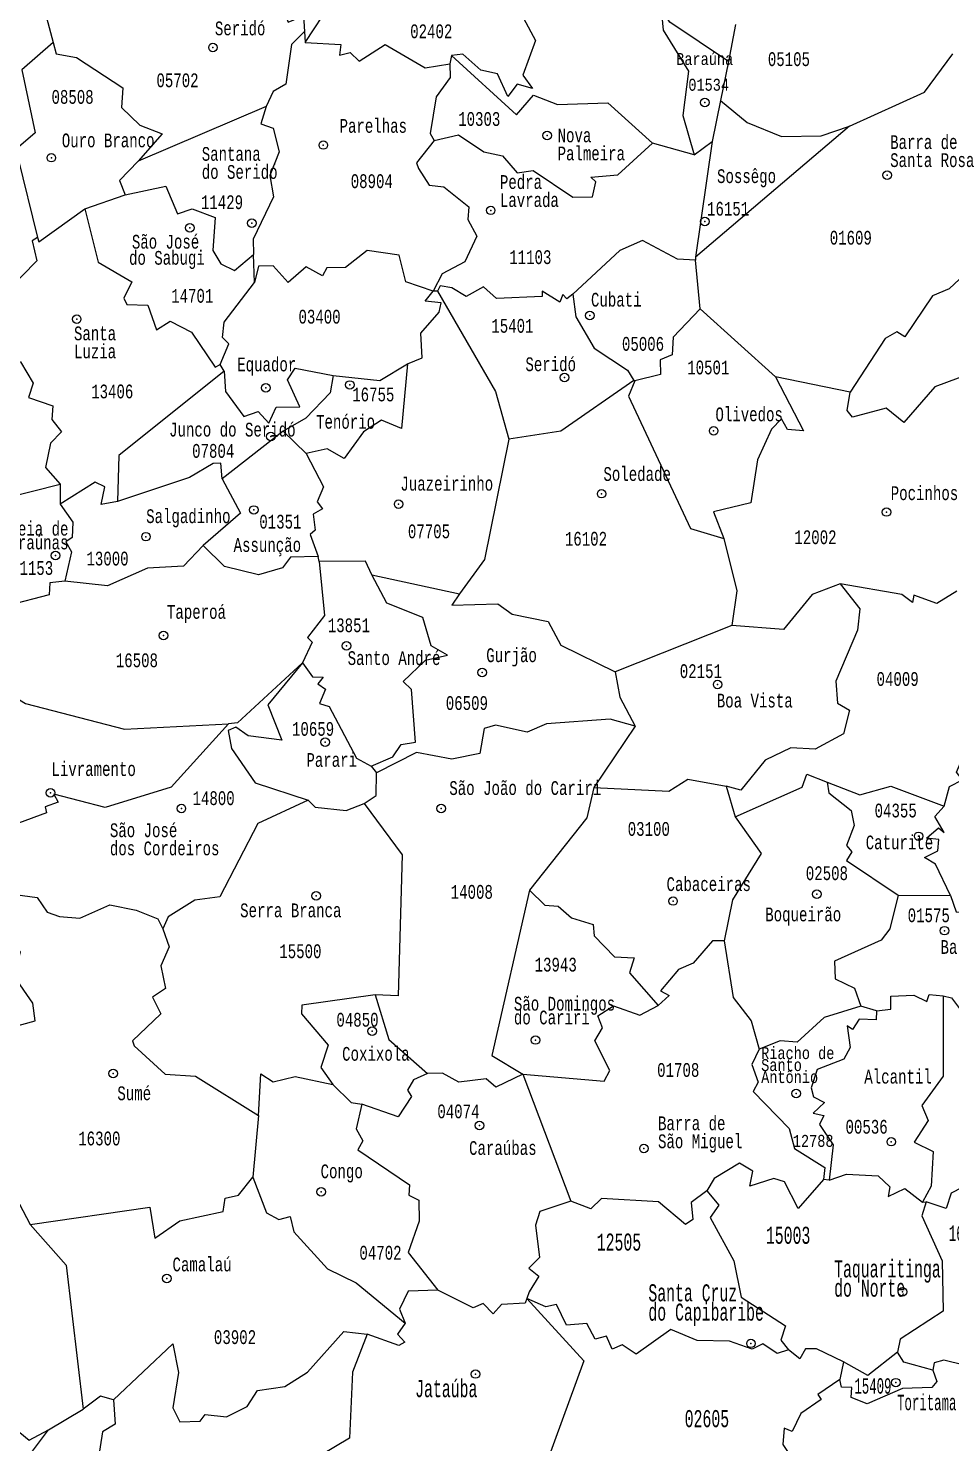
# Model space of a CAD drawing. Header units: millimetres. Extents: x 9851 to 10267, y 23387 to 23778.
# Drawn here: x 10221.05 to 10230.82, y 23644.17 to 23659.15 of the extents above; entities that cross this region are included whole.
import ezdxf
from ezdxf.enums import TextEntityAlignment as Align

# ---------------------------------------------------------------- set-up
doc = ezdxf.new("R2010")
doc.units = ezdxf.units.MM
doc.layers.add('3', color=7, linetype='Continuous')
doc.styles.add('MONOTXT', font='MONOTXT', dxfattribs={"height": 0.2})

# ---------------------------------------------------------------- blocks, each defined once
blk = doc.blocks.new('SEDE')
at = {"layer": '3', "color": 7, "linetype": 'Continuous'}
blk.add_circle((0, 0), 0.00451, dxfattribs=at)

msp = doc.modelspace()

# ---------------------------------------------------------------- linework, layer by layer
at = {"color": 7, "linetype": 'Continuous'}
for p, q in [((10221.166, 23659.569), (10221.317, 23659.003)), ((10228.542, 23659.193), (10228.466, 23658.802)), ((10223.976, 23659.12), (10223.984, 23659.002)), ((10225.534, 23658.865), (10225.517, 23658.775)), ((10228.466, 23658.802), (10228.383, 23658.387)), ((10223.572, 23658.324), (10222.218, 23657.746)), ((10228.383, 23658.387), (10228.294, 23657.954)), ((10229.75, 23658.116), (10228.119, 23656.729)), ((10228.105, 23657.812), (10227.661, 23657.936)), ((10228.105, 23657.812), (10228.294, 23657.954)), ((10228.294, 23657.954), (10228.119, 23656.729)), ((10221.65, 23657.241), (10222.08, 23657.387)), ((10223.449, 23656.458), (10223.439, 23656.756)), ((10228.119, 23656.729), (10228.116, 23656.697)), ((10228.167, 23656.179), (10228.116, 23656.697)), ((10225.385, 23656.369), (10225.34, 23656.366)), ((10228.964, 23655.46), (10228.167, 23656.179)), ((10223.127, 23655.521), (10223.086, 23655.59)), ((10229.755, 23655.296), (10228.964, 23655.46)), ((10227.466, 23655.421), (10227.476, 23655.417)), ((10223.751, 23654.885), (10223.105, 23654.379)), ((10223.751, 23654.885), (10223.994, 23654.649)), ((10221.39, 23654.323), (10221.39, 23654.11)), ((10224.132, 23653.502), (10224.123, 23653.555)), ((10224.691, 23653.363), (10225.619, 23653.159)), ((10228.502, 23652.826), (10227.266, 23652.335)), ((10227.48, 23651.758), (10227.041, 23651.108)), ((10224.682, 23651.334), (10224.739, 23651.264)), ((10228.443, 23651.121), (10228.538, 23650.799)), ((10230.264, 23649.968), (10230.817, 23649.964)), ((10230.034, 23648.741), (10229.868, 23648.792)), ((10226.29, 23648.072), (10226.796, 23646.726)), ((10223.49, 23647.633), (10223.429, 23646.98)), ((10229.534, 23646.946), (10229.472, 23646.953)), ((10230.523, 23646.713), (10230.56, 23646.716)), ((10226.333, 23645.695), (10226.332, 23645.692)), ((10229.685, 23645.021), (10229.645, 23644.835)), ((10221.268, 23644.3), (10221.635, 23644.519))]:
    msp.add_line(p, q, dxfattribs=at)
for points in [[(10223.984, 23659.002), (10224.263, 23659.425), (10224.954, 23660.061), (10225.25, 23659.962), (10225.472, 23660.004)], [(10223.146, 23659.638), (10223.312, 23659.634), (10223.386, 23659.544), (10223.723, 23659.419), (10223.805, 23659.218), (10223.966, 23659.284), (10223.976, 23659.12)], [(10226.168, 23659.338), (10226.295, 23659.26), (10226.425, 23659.022), (10226.29, 23658.656), (10226.393, 23658.514), (10226.23, 23658.562), (10226.131, 23658.43), (10226.02, 23658.669), (10225.845, 23658.711), (10225.655, 23658.88), (10225.534, 23658.865)], [(10228.466, 23658.802), (10227.847, 23659.217), (10227.753, 23659.355), (10227.774, 23659.132), (10228.042, 23658.7), (10227.985, 23658.23), (10228.105, 23657.812)], [(10223.976, 23659.12), (10223.839, 23658.983), (10223.78, 23658.56), (10223.646, 23658.483), (10223.572, 23658.324)], [(10221.317, 23659.003), (10220.984, 23658.713), (10221.126, 23658.045), (10220.722, 23657.703)], [(10221.317, 23659.003), (10221.347, 23658.884), (10221.562, 23658.844), (10222.053, 23658.521), (10222.039, 23658.315), (10222.234, 23658.126), (10222.472, 23658.036), (10222.218, 23657.746)], [(10223.984, 23659.002), (10224.363, 23658.98), (10224.347, 23658.87), (10224.462, 23658.895), (10224.555, 23658.803), (10224.83, 23658.983), (10225.255, 23658.734), (10225.517, 23658.775)], [(10229.75, 23658.116), (10230.543, 23658.475), (10230.841, 23658.883)], [(10225.517, 23658.775), (10225.519, 23658.63), (10225.37, 23658.427), (10225.308, 23658.04), (10225.352, 23657.964)], [(10225.534, 23658.865), (10226.223, 23658.236), (10226.404, 23658.443), (10226.658, 23658.346), (10227.189, 23658.363), (10227.661, 23657.936)], [(10223.572, 23658.324), (10223.514, 23658.139), (10223.645, 23658.095), (10223.709, 23657.843), (10223.612, 23657.593), (10223.649, 23657.366), (10223.435, 23656.919), (10223.439, 23656.756)], [(10228.383, 23658.387), (10228.665, 23658.154), (10229.029, 23658.008), (10229.449, 23658.014), (10229.75, 23658.116)], [(10225.352, 23657.964), (10225.608, 23658.025), (10225.877, 23657.843), (10226.075, 23657.803), (10226.23, 23657.622), (10226.399, 23657.645), (10226.82, 23657.362), (10227.028, 23657.368), (10227.064, 23657.527), (10227.011, 23657.577), (10227.297, 23657.602), (10227.661, 23657.936)], [(10225.352, 23657.964), (10225.165, 23657.727), (10225.186, 23657.666), (10225.297, 23657.492), (10225.453, 23657.472), (10225.718, 23657.261), (10225.706, 23657.128), (10225.803, 23656.95), (10225.675, 23656.68), (10225.434, 23656.551), (10225.34, 23656.366)], [(10220.722, 23657.703), (10220.943, 23657.785), (10221.152, 23656.935)], [(10222.218, 23657.746), (10222.02, 23657.539), (10222.08, 23657.387)], [(10222.08, 23657.387), (10222.509, 23657.479), (10222.632, 23657.186), (10222.789, 23657.24), (10223.03, 23657.148), (10223.007, 23656.799), (10223.09, 23656.656), (10223.235, 23656.587), (10223.439, 23656.756)], [(10231.536, 23657.523), (10231.554, 23657.371), (10231.371, 23657.22), (10231.351, 23657.043), (10231.233, 23657.022), (10231.181, 23656.744), (10230.803, 23656.394), (10230.627, 23656.319), (10230.335, 23655.884), (10230.251, 23655.936), (10230.125, 23655.865), (10229.755, 23655.296)], [(10221.152, 23656.935), (10221.163, 23656.889), (10221.65, 23657.241)], [(10221.65, 23657.241), (10221.793, 23656.675), (10222.15, 23656.468), (10222.066, 23656.293), (10222.097, 23656.227), (10222.318, 23656.219), (10222.409, 23655.957), (10222.557, 23656.05), (10222.78, 23655.934), (10223.033, 23655.563), (10223.086, 23655.59)], [(10221.152, 23656.935), (10221.095, 23656.902), (10221.142, 23656.69), (10220.527, 23656.06)], [(10225.34, 23656.366), (10225.05, 23656.467), (10224.98, 23656.749), (10224.641, 23656.799), (10224.413, 23656.62), (10224.213, 23656.614), (10224.168, 23656.531), (10223.994, 23656.625), (10223.805, 23656.461), (10223.646, 23656.636), (10223.492, 23656.631), (10223.449, 23656.458)], [(10228.116, 23656.697), (10227.928, 23656.705), (10227.556, 23656.904), (10227.315, 23656.798), (10226.82, 23656.336)], [(10223.086, 23655.59), (10223.177, 23655.809), (10223.111, 23655.877), (10223.128, 23656.039), (10223.449, 23656.458)], [(10225.068, 23655.596), (10225.222, 23655.662), (10225.211, 23655.923), (10225.405, 23656.146), (10225.423, 23656.244), (10225.254, 23656.26), (10225.34, 23656.366)], [(10226.82, 23656.336), (10226.754, 23656.288), (10226.713, 23656.332), (10226.68, 23656.25), (10226.495, 23656.366), (10226.493, 23656.312), (10226.009, 23656.29), (10225.873, 23656.415), (10225.69, 23656.31), (10225.536, 23656.402), (10225.413, 23656.424), (10225.385, 23656.369)], [(10225.385, 23656.369), (10225.999, 23655.305), (10226.14, 23654.798)], [(10226.82, 23656.336), (10226.85, 23656.094), (10227.045, 23655.762), (10227.399, 23655.532), (10227.466, 23655.421)], [(10220.527, 23656.06), (10220.687, 23656.043), (10220.637, 23655.912), (10220.72, 23655.76), (10220.874, 23655.793), (10220.866, 23655.631), (10220.97, 23655.618), (10221.104, 23655.392), (10221.055, 23655.242), (10221.313, 23655.153), (10221.304, 23655.009), (10221.404, 23654.876), (10221.288, 23654.758), (10221.235, 23654.499), (10221.39, 23654.323)], [(10228.167, 23656.179), (10227.882, 23655.879), (10227.87, 23655.694), (10227.744, 23655.639), (10227.748, 23655.483), (10227.476, 23655.417)], [(10225.068, 23655.596), (10225.005, 23654.912), (10224.792, 23655.002), (10224.604, 23654.878), (10224.397, 23654.595), (10224.216, 23654.698), (10223.994, 23654.649)], [(10224.28, 23655.473), (10224.777, 23655.42), (10225.068, 23655.596)], [(10231.375, 23655.33), (10231.248, 23655.723), (10231.021, 23655.491), (10230.652, 23655.354), (10230.325, 23654.976), (10230.138, 23655.128), (10229.78, 23655.031), (10229.724, 23655.102), (10229.755, 23655.296)], [(10223.127, 23655.521), (10222.013, 23654.627), (10221.999, 23654.138)], [(10223.127, 23655.521), (10223.142, 23655.303), (10223.334, 23655.041), (10223.488, 23655.092), (10223.6, 23654.968), (10223.678, 23655.138), (10223.927, 23655.142), (10223.797, 23655.429), (10223.88, 23655.553), (10224.28, 23655.473)], [(10224.28, 23655.473), (10224.249, 23655.289), (10223.993, 23655.021), (10223.751, 23654.885)], [(10228.964, 23655.46), (10229.262, 23654.886), (10229.093, 23654.902), (10229.027, 23655.013), (10228.923, 23654.906), (10228.774, 23654.58), (10228.704, 23654.126), (10228.309, 23654.028), (10228.419, 23653.748)], [(10227.466, 23655.421), (10226.693, 23654.884), (10226.14, 23654.798)], [(10227.476, 23655.417), (10227.41, 23655.255), (10228.064, 23653.852), (10228.419, 23653.748)], [(10226.14, 23654.798), (10225.883, 23653.524), (10225.619, 23653.159)], [(10223.105, 23654.379), (10223.092, 23654.544), (10223.01, 23654.542), (10222.761, 23654.392), (10221.999, 23654.138)], [(10223.994, 23654.649), (10224.18, 23654.295), (10224.11, 23654.136), (10224.168, 23654.062), (10224.069, 23654.004), (10224.089, 23653.836), (10224.036, 23653.788), (10224.123, 23653.555)], [(10220.665, 23654.266), (10220.82, 23654.177), (10221.39, 23654.323)], [(10221.999, 23654.138), (10221.824, 23654.108), (10221.863, 23654.293), (10221.762, 23654.344), (10221.39, 23654.11)], [(10223.105, 23654.379), (10223.3, 23654.015), (10222.904, 23653.671)], [(10221.39, 23654.11), (10221.526, 23653.921), (10221.516, 23653.759), (10221.452, 23653.713), (10221.51, 23653.607), (10221.441, 23653.296)], [(10222.904, 23653.671), (10222.698, 23653.454), (10222.317, 23653.431), (10221.89, 23653.246), (10221.441, 23653.296)], [(10224.123, 23653.555), (10223.829, 23653.548), (10223.743, 23653.437), (10223.49, 23653.362), (10223.131, 23653.449), (10222.904, 23653.671)], [(10228.419, 23653.748), (10228.556, 23653.191), (10228.502, 23652.826)], [(10224.132, 23653.502), (10224.19, 23652.931), (10224.008, 23652.699), (10224.06, 23652.648), (10223.956, 23652.428)], [(10224.691, 23653.363), (10224.625, 23653.505), (10224.132, 23653.502)], [(10224.682, 23651.334), (10224.914, 23651.434), (10225.001, 23651.563), (10225.153, 23651.587), (10225.111, 23652.145), (10225.022, 23652.232), (10225.259, 23652.457), (10225.491, 23652.51), (10225.318, 23652.61), (10225.229, 23652.911), (10224.849, 23653.063), (10224.691, 23653.363)], [(10221.441, 23653.296), (10221.282, 23653.277), (10221.274, 23653.148), (10220.841, 23653.038)], [(10229.648, 23653.268), (10229.859, 23653.002), (10229.833, 23652.777), (10229.605, 23652.236), (10229.622, 23652.002), (10229.747, 23651.926), (10229.684, 23651.677), (10229.385, 23651.514), (10229.127, 23651.527), (10228.856, 23651.397), (10228.599, 23651.081), (10228.443, 23651.121)], [(10229.648, 23653.268), (10229.354, 23653.153), (10229.051, 23652.782), (10228.502, 23652.826)], [(10230.885, 23653.19), (10230.673, 23653.059), (10230.429, 23653.145), (10230.415, 23653.068), (10230.303, 23653.153), (10229.648, 23653.268)], [(10225.619, 23653.159), (10225.536, 23653.04), (10226.025, 23653.054), (10226.176, 23652.946), (10226.558, 23652.868), (10226.692, 23652.615), (10227.266, 23652.335)], [(10220.548, 23652.289), (10221.023, 23651.999), (10222.073, 23651.728), (10223.173, 23651.784)], [(10223.956, 23652.428), (10223.589, 23651.984), (10223.739, 23651.61), (10223.38, 23651.656), (10223.25, 23651.749), (10223.171, 23651.712), (10223.203, 23651.521), (10223.455, 23651.158), (10224.017, 23650.974)], [(10223.956, 23652.428), (10223.269, 23651.792), (10223.173, 23651.784)], [(10223.956, 23652.428), (10224.064, 23652.281), (10224.174, 23652.276), (10224.118, 23652.205), (10224.2, 23652.149), (10224.135, 23651.999), (10224.24, 23651.967), (10224.527, 23651.419), (10224.682, 23651.334)], [(10227.266, 23652.335), (10227.316, 23652.067), (10227.48, 23651.758)], [(10230.752, 23650.909), (10230.807, 23651.118), (10230.945, 23651.188), (10230.882, 23651.271), (10230.957, 23651.444), (10231.922, 23652.068), (10231.958, 23651.66), (10232.083, 23651.344)], [(10223.173, 23651.784), (10222.567, 23651.111), (10221.866, 23650.896), (10221.322, 23651.038), (10221.369, 23650.954), (10221.233, 23650.903), (10221.246, 23650.839), (10220.949, 23650.73), (10220.874, 23650.423), (10220.705, 23650.252)], [(10227.48, 23651.758), (10227.214, 23651.831), (10226.541, 23651.783), (10226.337, 23651.693), (10225.999, 23651.767), (10225.879, 23651.733), (10225.833, 23651.47), (10225.538, 23651.408), (10225.163, 23651.479), (10224.739, 23651.264)], [(10224.608, 23650.938), (10224.738, 23651.025), (10224.739, 23651.264)], [(10228.538, 23650.799), (10229.247, 23651.11), (10229.297, 23651.248), (10229.513, 23651.165)], [(10227.041, 23651.108), (10226.967, 23650.788), (10226.361, 23650.019)], [(10227.041, 23651.108), (10227.835, 23651.071), (10228.035, 23651.196), (10228.443, 23651.121)], [(10229.513, 23651.165), (10229.856, 23651.029), (10230.187, 23651.124), (10230.752, 23650.909)], [(10229.513, 23651.165), (10229.53, 23651.051), (10229.766, 23650.864), (10229.796, 23650.707), (10229.717, 23650.494), (10229.773, 23650.427), (10229.716, 23650.336), (10230.264, 23649.968)], [(10224.017, 23650.974), (10223.482, 23650.728), (10223.081, 23649.95), (10222.818, 23649.916), (10222.535, 23649.736), (10222.478, 23649.612)], [(10224.017, 23650.974), (10224.089, 23650.901), (10224.418, 23650.865), (10224.608, 23650.938)], [(10224.608, 23650.938), (10225.011, 23650.393), (10224.968, 23648.902), (10224.727, 23648.91)], [(10228.538, 23650.799), (10228.813, 23650.408), (10228.51, 23649.919), (10228.422, 23649.483)], [(10230.817, 23649.964), (10230.658, 23650.296), (10230.541, 23650.366), (10230.682, 23650.437), (10230.693, 23650.557), (10230.564, 23650.571), (10230.691, 23650.681), (10230.752, 23650.632), (10230.653, 23650.801), (10230.752, 23650.909)], [(10220.913, 23649.974), (10221.148, 23649.943), (10221.253, 23649.788), (10221.384, 23649.74), (10221.597, 23649.725), (10221.917, 23649.866), (10222.197, 23649.81), (10222.423, 23649.716), (10222.478, 23649.612)], [(10226.361, 23650.019), (10225.96, 23648.267), (10226.29, 23648.072)], [(10226.361, 23650.019), (10226.523, 23649.86), (10226.665, 23649.852), (10226.804, 23649.726), (10227.033, 23649.656), (10227.045, 23649.537), (10227.261, 23649.315), (10227.469, 23649.302), (10227.42, 23649.143), (10227.722, 23648.797)], [(10230.264, 23649.968), (10230.177, 23649.611), (10230.082, 23649.489), (10229.588, 23649.268), (10229.595, 23649.081), (10229.801, 23648.98), (10229.868, 23648.792)], [(10230.817, 23649.964), (10230.878, 23649.791), (10232.218, 23649.706)], [(10219.91, 23648.821), (10220.059, 23648.713), (10220.315, 23648.701), (10220.781, 23648.541), (10221.127, 23648.637), (10221.102, 23648.824), (10220.905, 23649.109), (10220.971, 23649.365), (10220.503, 23649.83)], [(10222.478, 23649.612), (10222.544, 23649.419), (10222.455, 23649.218), (10222.506, 23648.979), (10222.367, 23648.887), (10222.458, 23648.71), (10222.156, 23648.425), (10222.174, 23648.37), (10222.502, 23648.071), (10222.825, 23648.05), (10223.49, 23647.633)], [(10228.422, 23649.483), (10228.299, 23649.482), (10228.093, 23649.246), (10227.937, 23649.18), (10227.746, 23648.953), (10227.839, 23648.905), (10227.722, 23648.797)], [(10228.422, 23649.483), (10228.517, 23648.883), (10228.708, 23648.637), (10228.792, 23648.334)], [(10224.727, 23648.91), (10223.95, 23648.801), (10223.946, 23648.711), (10224.228, 23648.377), (10224.151, 23648.14), (10224.278, 23647.961)], [(10224.727, 23648.91), (10224.869, 23648.438), (10225.281, 23648.079)], [(10230.034, 23648.741), (10230.187, 23648.76), (10230.187, 23648.898), (10230.43, 23648.907), (10230.566, 23648.84), (10230.592, 23648.913), (10230.741, 23648.899)], [(10230.741, 23648.899), (10230.739, 23648.049), (10230.515, 23647.739), (10230.58, 23647.579), (10230.433, 23647.351), (10230.633, 23647.25), (10230.614, 23646.884), (10230.523, 23646.713)], [(10230.741, 23648.899), (10230.83, 23648.88), (10231.029, 23648.612), (10231.019, 23648.49), (10231.118, 23648.401), (10231.086, 23648.307), (10231.201, 23648.289), (10231.418, 23648.1), (10231.451, 23647.973), (10232.05, 23648.181)], [(10226.29, 23648.072), (10227.15, 23647.995), (10227.212, 23648.108), (10227.051, 23648.422), (10227.132, 23648.561), (10227.082, 23648.69), (10227.25, 23648.794), (10227.527, 23648.696), (10227.722, 23648.797)], [(10229.868, 23648.792), (10229.48, 23648.672), (10229.194, 23648.409), (10229.015, 23648.425), (10228.792, 23648.334)], [(10230.034, 23648.741), (10230.029, 23648.646), (10229.851, 23648.655), (10229.78, 23648.545), (10229.723, 23648.583), (10229.757, 23648.352), (10229.689, 23648.228), (10229.406, 23648.119), (10229.344, 23647.926), (10229.366, 23647.829), (10229.483, 23647.77), (10229.362, 23647.656), (10229.478, 23647.631), (10229.432, 23647.537), (10229.574, 23647.32), (10229.534, 23646.946)], [(10228.792, 23648.334), (10228.713, 23648.174), (10228.782, 23647.986), (10228.727, 23647.887), (10229.109, 23647.495), (10229.165, 23647.283), (10229.486, 23647.081), (10229.472, 23646.953)], [(10223.49, 23647.633), (10223.516, 23648.075), (10223.646, 23647.989), (10223.88, 23648.044), (10224.278, 23647.961)], [(10224.278, 23647.961), (10224.472, 23647.77), (10224.583, 23647.753)], [(10225.281, 23648.079), (10225.133, 23648.012), (10225.069, 23647.902), (10225.11, 23647.833), (10224.969, 23647.618), (10224.583, 23647.753)], [(10226.29, 23648.072), (10226.003, 23647.933), (10225.901, 23648.022), (10225.612, 23647.986), (10225.439, 23648.082), (10225.281, 23648.079)], [(10220.55, 23647.649), (10220.651, 23647.279), (10221.074, 23646.479)], [(10224.583, 23647.753), (10224.523, 23647.492), (10224.595, 23647.363), (10224.541, 23647.267), (10225.091, 23646.899), (10225.084, 23646.79), (10225.188, 23646.737), (10225.19, 23646.514), (10225.075, 23646.179), (10225.391, 23645.783)], [(10229.472, 23646.953), (10229.204, 23646.648), (10229.06, 23646.929), (10228.948, 23646.965), (10228.694, 23646.882), (10228.725, 23647.041), (10228.585, 23647.128), (10228.317, 23646.965), (10228.239, 23646.834)], [(10221.074, 23646.479), (10222.34, 23646.661), (10222.392, 23646.331), (10222.658, 23646.515), (10223.115, 23646.616), (10223.137, 23646.755), (10223.28, 23646.79), (10223.429, 23646.98)], [(10223.429, 23646.98), (10223.575, 23646.602), (10223.707, 23646.53), (10223.827, 23646.562), (10223.866, 23646.398), (10224.22, 23646.006), (10224.524, 23645.86), (10225.043, 23645.432)], [(10229.534, 23646.946), (10229.716, 23647.012), (10230.051, 23646.993), (10230.174, 23646.877), (10230.159, 23646.774), (10230.335, 23646.86), (10230.523, 23646.713)], [(10231.369, 23646.908), (10231.052, 23646.925), (10230.825, 23646.809), (10230.773, 23646.647), (10230.56, 23646.716)], [(10228.239, 23646.834), (10228.071, 23646.709), (10228.091, 23646.53), (10228.012, 23646.477), (10227.727, 23646.716), (10227.122, 23646.753), (10227.011, 23646.645), (10226.796, 23646.726)], [(10228.239, 23646.834), (10228.363, 23646.684), (10228.274, 23646.552), (10228.525, 23646.093), (10228.602, 23645.708), (10229.072, 23645.404), (10229.02, 23645.253), (10229.104, 23645.149)], [(10226.796, 23646.726), (10226.47, 23646.615), (10226.422, 23646.471), (10226.465, 23646.127), (10226.352, 23646.014), (10226.458, 23645.931), (10226.358, 23645.763), (10226.333, 23645.695)], [(10230.56, 23646.716), (10230.513, 23646.568), (10230.73, 23646.091), (10230.74, 23645.558), (10230.286, 23645.262), (10230.256, 23645.126)], [(10221.074, 23646.479), (10221.454, 23646.045), (10221.635, 23644.519)], [(10225.391, 23645.783), (10225.075, 23645.77), (10224.982, 23645.581), (10225.043, 23645.432)], [(10226.332, 23645.692), (10226.314, 23645.644), (10226.062, 23645.631), (10225.977, 23645.532), (10225.868, 23645.642), (10225.762, 23645.594), (10225.391, 23645.783)], [(10226.332, 23645.692), (10226.934, 23645.032), (10226.315, 23643.331)], [(10229.104, 23645.149), (10228.983, 23645.109), (10228.832, 23645.212), (10228.718, 23645.157), (10228.478, 23645.24), (10228.135, 23645.247), (10227.857, 23645.366), (10227.491, 23645.102), (10227.34, 23645.203), (10227.235, 23645.155), (10227.177, 23645.295), (10227.056, 23645.264), (10226.968, 23645.43), (10226.751, 23645.409), (10226.647, 23645.628), (10226.534, 23645.605), (10226.333, 23645.695)], [(10225.043, 23645.432), (10224.961, 23645.317), (10225.04, 23645.231), (10224.976, 23645.197), (10224.641, 23645.316)], [(10221.956, 23644.618), (10222.582, 23645.214), (10222.643, 23644.909), (10222.584, 23644.535), (10222.658, 23644.387), (10222.872, 23644.395), (10222.925, 23644.465), (10223.152, 23644.441), (10223.37, 23644.549), (10223.481, 23644.719), (10223.771, 23644.76), (10224.011, 23644.914), (10224.393, 23645.342), (10224.641, 23645.316)], [(10224.641, 23645.316), (10224.487, 23644.914), (10224.454, 23644.214), (10224.158, 23644.038), (10224.477, 23643.724), (10224.319, 23643.58), (10223.934, 23643.446)], [(10229.685, 23645.021), (10229.398, 23645.159), (10229.283, 23645.16), (10229.222, 23645.054), (10229.104, 23645.149)], [(10230.256, 23645.126), (10229.944, 23644.878), (10229.685, 23645.021)], [(10230.631, 23644.935), (10230.324, 23645.017), (10230.256, 23645.126)], [(10231.177, 23644.935), (10230.747, 23645.039), (10230.646, 23645.013), (10230.631, 23644.935)], [(10229.645, 23644.835), (10229.414, 23644.676), (10229.449, 23644.622), (10229.232, 23644.473), (10229.142, 23644.284), (10229.055, 23644.32), (10229.044, 23644.147), (10229.218, 23643.88), (10228.962, 23643.468), (10228.962, 23643.349), (10229.097, 23643.191), (10229.266, 23643.125), (10229.317, 23642.942), (10229.532, 23642.899)], [(10230.631, 23644.935), (10230.673, 23644.815), (10230.62, 23644.751), (10230.308, 23644.74), (10229.937, 23644.578), (10229.765, 23644.643), (10229.772, 23644.75), (10229.663, 23644.754), (10229.645, 23644.835)], [(10221.956, 23644.618), (10221.816, 23644.658), (10221.635, 23644.519)], [(10219.26, 23644.532), (10219.688, 23644.304), (10219.988, 23644.231), (10220.07, 23644.46), (10220.352, 23644.353), (10220.504, 23644.382), (10220.965, 23644.272), (10221.064, 23644.191), (10221.268, 23644.3)], [(10221.956, 23644.618), (10221.972, 23644.363), (10221.837, 23644.281), (10221.782, 23643.916), (10221.617, 23643.827), (10221.4, 23643.477), (10221.347, 23643.173), (10221.113, 23642.989), (10221.184, 23642.802), (10221.097, 23642.672), (10221.167, 23642.295), (10221.04, 23642.029), (10220.783, 23641.815)], [(10219.314, 23643.547), (10219.689, 23643.523), (10220.141, 23643.788), (10220.344, 23643.767), (10220.54, 23643.848), (10220.885, 23643.793), (10221.268, 23644.3)]]:
    msp.add_lwpolyline(points, dxfattribs=at)
for p in [(10223.008, 23658.949), (10228.216, 23658.366), (10226.547, 23658.018), (10224.177, 23657.916), (10221.297, 23657.782), (10230.147, 23657.596), (10223.419, 23657.088), (10225.949, 23657.224), (10228.216, 23657.105), (10222.763, 23657.038), (10221.566, 23656.071), (10226.999, 23656.11), (10226.73, 23655.452), (10223.569, 23655.343), (10224.458, 23655.374), (10228.31, 23654.888), (10223.622, 23654.827), (10224.974, 23654.11), (10227.124, 23654.221), (10223.441, 23654.049), (10230.141, 23654.027), (10222.299, 23653.766), (10221.341, 23653.566), (10222.485, 23652.718), (10224.422, 23652.61), (10225.858, 23652.327), (10228.352, 23652.199), (10224.197, 23651.588), (10221.288, 23651.052), (10222.674, 23650.885), (10225.424, 23650.885), (10230.48, 23650.591), (10224.102, 23649.96), (10227.88, 23649.905), (10229.402, 23649.977), (10230.755, 23649.591), (10224.694, 23648.527), (10226.424, 23648.432), (10221.952, 23648.077), (10229.183, 23647.866), (10225.83, 23647.527), (10230.191, 23647.355), (10227.572, 23647.282), (10224.155, 23646.824), (10222.519, 23645.905), (10230.31, 23645.763), (10228.705, 23645.218), (10225.788, 23644.893), (10230.238, 23644.802)]:
    msp.add_point(p, dxfattribs=at)

# ---------------------------------------------------------------- block references
for p, xscale, yscale, zscale, rotation in [((10223.008, 23658.949), 10, 10, 10, 0.7033143124314449), ((10228.216, 23658.366), 10, 10, 10, 0.700913251644737), ((10226.547, 23658.018), 9.99998712580612, 9.99998712580612, 10, 0.7150561257622815), ((10224.177, 23657.916), 10, 10, 10, 0.7249271229356501), ((10221.297, 23657.782), 9.99998774803264, 9.99998774803264, 10, 0.7364021972842917), ((10230.147, 23657.596), 9.999984803000231, 9.999984803000231, 10, 0.713988988379677), ((10225.949, 23657.224), 9.999988346623407, 9.999988346623407, 10, 0.7366689802763782), ((10222.763, 23657.038), 10.00001916223594, 10.00001916223594, 10, 0.7502748702587616), ((10223.419, 23657.088), 10.00001246803432, 10.00001246803432, 10, 0.747340273642038), ((10228.216, 23657.105), 9.999979390526487, 9.999979390526487, 10, 0.7326672320473689), ((10221.566, 23656.071), 9.99998746668087, 9.99998746668087, 10, 0.7766932940660847), ((10226.999, 23656.11), 9.999999999999998, 9.999999999999998, 9.999999999999998, 0.7612164219652755), ((10226.73, 23655.452), 10, 10, 10, 0.7782939766888975), ((10223.569, 23655.343), 10.00001737373323, 10.00001737373323, 10, 0.7892319419642008), ((10224.458, 23655.374), 10, 10, 10, 0.7860305921931572), ((10223.622, 23654.827), 10, 10, 10, 0.8015074691017661), ((10228.31, 23654.888), 10.00001416936788, 10.00001416936788, 10, 0.7878980468240241), ((10227.124, 23654.221), 10.00001558588072, 10.00001558588072, 10, 0.807643367638264), ((10223.441, 23654.049), 10, 10, 10, 0.820452481652682), ((10224.974, 23654.11), 9.99998881326614, 9.99998881326614, 10, 0.8156504837253158), ((10230.141, 23654.027), 9.999999999999998, 9.999999999999998, 9.999999999999998, 0.8044420315739009), ((10222.299, 23653.766), 9.999977689295429, 9.999977689295429, 10, 0.8297935306759846), ((10221.341, 23653.566), 10, 10, 10, 0.8364629527187429), ((10222.485, 23652.718), 10, 10, 10, 0.8543408696857941), ((10224.422, 23652.61), 10, 10, 10, 0.8530069931465052), ((10225.858, 23652.327), 9.999999999999998, 9.999999999999998, 9.999999999999998, 0.8570086199844938), ((10228.352, 23652.199), 10, 10, 10, 0.8546076448825616), ((10224.197, 23651.588), 10.00001018133833, 10.00001018133833, 10, 0.8780878045073565), ((10221.288, 23651.052), 10.00001119214237, 10.00001119214237, 10, 0.8956989173028489), ((10222.674, 23650.885), 10.00001556365453, 10.00001556365453, 10, 0.8972995475108321), ((10225.424, 23650.885), 10, 10, 10, 0.8924976526948247), ((10230.48, 23650.591), 10, 10, 10, 0.8898299279303165), ((10224.102, 23649.96), 9.999977000172626, 9.999977000172626, 10, 0.9170490777417618), ((10227.88, 23649.905), 10, 10, 10, 0.9119761720235757), ((10229.402, 23649.977), 10, 10, 10, 0.9071742935860231), ((10230.755, 23649.591), 10.00001537543669, 10.00001537543669, 10, 0.9141103361094695), ((10224.694, 23648.527), 9.99997796251591, 9.99997796251591, 10, 0.950137240267042), ((10226.424, 23648.432), 9.999977190451188, 9.999977190451188, 10, 0.949870471625232), ((10221.952, 23648.077), 10.00001840860586, 10.00001840860586, 10, 0.9640091525990142), ((10229.183, 23647.866), 10, 10, 10, 0.9594741166928662), ((10225.83, 23647.527), 10, 10, 10, 0.9725501865195163), ((10230.191, 23647.355), 10, 10, 10, 0.9704160542793657), ((10227.572, 23647.282), 10, 10, 10, 0.9760181456509677), ((10224.155, 23646.824), 10, 10, 10, 0.9909615787209908), ((10222.519, 23645.905), 9.999982467508573, 9.999982467508573, 10, 1.013912622118389), ((10230.31, 23645.763), 10.00001504985017, 10.00001504985017, 10, 1.009372937746124), ((10228.705, 23645.218), 10.00001560084273, 10.00001560084273, 10, 1.024583123273189), ((10225.788, 23644.893), 10, 10, 10, 1.034991612746825), ((10230.238, 23644.802), 10, 10, 10, 1.032857522162216)]:
    msp.add_blockref('SEDE', p, dxfattribs=dict(at, xscale=xscale, yscale=yscale, zscale=zscale, rotation=rotation))

# ---------------------------------------------------------------- texts
at = {"color": 7, "linetype": 'Continuous', "style": 'MONOTXT'}
for s, height, rotation, width, p in [('Serid%%243', 0.1459, 359.994, 0.705889, (10223.029, 23659.079)), ('Parelhas', 0.1461, 0, 0.705877, (10224.349, 23658.046)), ('Ouro Branco', 0.14606, 360, 0.705869, (10221.408, 23657.892)), ('Nova ', 0.1459, 359.9956, 0.705888, (10226.658, 23657.945)), ('Barra de ', 0.1459, 359.9934, 0.705871, (10230.179, 23657.874)), ('Santana ', 0.1459, 359.9941, 0.705888, (10222.89, 23657.749)), ('Palmeira', 0.1459, 359.9956, 0.705888, (10226.658, 23657.754)), ('Santa Rosa', 0.1459, 359.9934, 0.705871, (10230.179, 23657.683)), ('do Serid%%243', 0.14592, 359.9941, 0.705888, (10222.89, 23657.558)), ('Pedra ', 0.1459, 359.9966, 0.705872, (10226.047, 23657.451)), ('Lavrada', 0.1459, 359.9966, 0.705872, (10226.047, 23657.26)), ('16151', 0.1456, 360, 0.708007, (10228.24, 23657.168)), ('Cubati', 0.1461, 0, 0.705875, (10227.011, 23656.204)), ('Santa ', 0.1459, 0.004, 0.70587, (10221.537, 23655.847)), ('Luzia', 0.1459, 0.004, 0.70587, (10221.537, 23655.656)), ('Serid%%243', 0.1461, 360, 0.705876, (10226.317, 23655.52)), ('16755', 0.1457, 0, 0.708016, (10224.483, 23655.2)), ('Olivedos', 0.1461, 360, 0.705871, (10228.329, 23654.989)), ('Junco do Serid%%243', 0.14615, 0, 0.705882, (10222.544, 23654.827)), ('Soledade', 0.1462, 0, 0.705872, (10227.143, 23654.357)), ('Pocinhos', 0.1462, 360, 0.705883, (10230.185, 23654.154)), ('Salgadinho', 0.1462, 360, 0.705881, (10222.301, 23653.91)), ('01351', 0.1457, 360, 0.708004, (10223.499, 23653.852)), ('01153', 0.1457, 360, 0.707999, (10220.87, 23653.361)), ('Tapero%%225 ', 0.14621, 360, 0.705872, (10222.521, 23652.896)), ('13851', 0.1458, 360, 0.708013, (10224.224, 23652.754)), ('Gurj%%227o', 0.1462, 0, 0.705881, (10225.902, 23652.437)), ('02151', 0.1458, 360, 0.708009, (10227.951, 23652.268)), ('10659', 0.1458, 360, 0.708009, (10223.845, 23651.656)), ('Livramento', 0.1463, 0, 0.705883, (10221.298, 23651.23)), ('S%%227o Jo%%227o do Cariri', 0.14627, 0, 0.705876, (10225.511, 23651.029)), ('04355', 0.1458, 0, 0.708008, (10230.014, 23650.791)), ('S%%227o Jos%%233 ', 0.14606, 359.9915, 0.705877, (10221.917, 23650.582)), ('dos Cordeiros', 0.14606, 359.9915, 0.705877, (10221.917, 23650.39)), ('Cabaceiras', 0.1463, 0, 0.705886, (10227.811, 23650.011)), ('Serra Branca', 0.14632, 360, 0.70587, (10223.296, 23649.733)), ('Boqueir%%227o', 0.14632, 360, 0.70587, (10228.856, 23649.69)), ('01575', 0.1459, 360, 0.708004, (10230.364, 23649.681)), ('13943', 0.1459, 360, 0.708009, (10226.414, 23649.158)), ('04850', 0.1459, 360, 0.708019, (10224.315, 23648.574)), ('04074', 0.1459, 0, 0.70801, (10225.384, 23647.603)), ('Barra de ', 0.1461, 359.9914, 0.705876, (10227.721, 23647.477)), ('00536', 0.1459, 0, 0.708002, (10229.706, 23647.44)), ('S%%227o Miguel', 0.14608, 359.9914, 0.705876, (10227.721, 23647.286)), ('Congo', 0.1464, 0, 0.705883, (10224.148, 23646.968)), ('Camala%%250', 0.14644, 0, 0.70588, (10222.58, 23645.981))]:
    msp.add_text(s, height=height, rotation=rotation, dxfattribs=dict(at, width=width)).set_placement(p)
for s, height, rotation, width, p in [('02402', 0.146, 0, 0.705872, (10225.32, 23659.121)), ('05105', 0.146, 360, 0.705883, (10229.107, 23658.826)), ('05702', 0.146, 0, 0.705881, (10222.633, 23658.602)), ('08508', 0.146, 0, 0.705873, (10221.522, 23658.426)), ('10303', 0.1461, 0, 0.705885, (10225.828, 23658.192)), ('08904', 0.1461, 360, 0.705881, (10224.69, 23657.533)), ('11429', 0.1461, 0, 0.70588, (10223.104, 23657.31)), ('S%%227o Jos%%233 ', 0.14589, 359.9935, 0.705889, (10222.551, 23656.896)), ('01609', 0.1461, 0, 0.705868, (10229.762, 23656.934)), ('do Sabugi', 0.1459, 359.9935, 0.705889, (10222.521, 23656.705)), ('11103', 0.1461, 360, 0.705879, (10226.369, 23656.728)), ('14701', 0.1461, 360, 0.705869, (10222.789, 23656.318)), ('03400', 0.1461, 360, 0.70588, (10224.137, 23656.097)), ('05006', 0.1461, 0, 0.705878, (10227.562, 23655.809)), ('10501', 0.1461, 360, 0.705876, (10228.253, 23655.559)), ('13406', 0.1461, 360, 0.705885, (10221.942, 23655.305)), ('07804', 0.1462, 360, 0.705875, (10223.011, 23654.675)), ('07705', 0.1462, 0, 0.705887, (10225.296, 23653.822)), ('16102', 0.1462, 0, 0.705894, (10226.958, 23653.744)), ('13000', 0.1462, 0, 0.705885, (10221.892, 23653.534)), ('16508', 0.1462, 0, 0.705881, (10222.203, 23652.456)), ('04009', 0.1462, 0, 0.705873, (10230.258, 23652.258)), ('06509', 0.1462, 0, 0.70589, (10225.697, 23652.003)), ('14800', 0.1463, 0, 0.705881, (10223.015, 23650.995)), ('03100', 0.1463, 0, 0.705879, (10227.623, 23650.669)), ('02508', 0.1463, 0, 0.705875, (10229.509, 23650.2)), ('14008', 0.1463, 360, 0.705886, (10225.749, 23650.002)), ('15500', 0.1463, 360, 0.705873, (10223.934, 23649.373)), ('01708', 0.1464, 360, 0.705881, (10227.935, 23648.115)), ('16300', 0.1464, 0, 0.705894, (10221.805, 23647.389)), ('04702', 0.1464, 0, 0.705882, (10224.782, 23646.178)), ('03902', 0.1465, 0, 0.705887, (10223.242, 23645.284))]:
    msp.add_text(s, height=height, rotation=rotation, dxfattribs=dict(at, width=width)).set_placement(p, align=Align.MIDDLE)
for s, height, rotation, width, p in [('Bara%%250na', 0.12659, 0, 0.785724, (10227.914, 23658.891)), ('01534', 0.1266, 0.0001, 0.785716, (10228.042, 23658.618)), ('Soss%%234go', 0.14561, 0, 0.708018, (10228.346, 23657.659)), ('Ten%%243rio', 0.14569, 0, 0.708021, (10224.1, 23655.056)), ('Areia de', 0.1455, 359.9908, 0.708027, (10220.765, 23653.923)), ('Bara%%250nas', 0.14551, 359.9908, 0.708027, (10220.765, 23653.777)), ('Santo Andr%%233', 0.14577, 0, 0.708011, (10224.435, 23652.552)), ('Boa Vista', 0.1458, 0, 0.708001, (10228.343, 23652.102)), ('Parari', 0.1458, 0, 0.708021, (10223.998, 23651.473)), ('Caturit%%233', 0.14583, 360, 0.708019, (10229.92, 23650.599)), ('Barra de Santana', 0.14587, 360, 0.708015, (10230.712, 23649.491)), ('S%%227o Domingos', 0.14574, 359.9947, 0.708013, (10226.195, 23648.89)), ('do Cariri', 0.1457, 359.9947, 0.708013, (10226.195, 23648.744)), ('Coxixola', 0.1459, 0, 0.708017, (10224.376, 23648.359)), ('Riacho de', 0.1267, 359.9891, 0.785719, (10228.813, 23648.357)), ('Ant%%244nio', 0.1267, 359.9891, 0.785719, (10228.813, 23648.103)), ('Santo', 0.1267, 359.9891, 0.785719, (10228.813, 23648.23)), ('Alcantil', 0.1459, 360, 0.708014, (10229.905, 23648.117)), ('Sum%%233', 0.1464, 360, 0.705892, (10221.996, 23647.941)), ('12788', 0.1269, 360, 0.785728, (10229.148, 23647.427)), ('15003', 0.1813, 359.9999, 0.6, (10228.863, 23646.454)), ('16209', 0.1632, 360, 0.555565, (10230.8, 23646.467)), ('12505', 0.1813, 0, 0.600006, (10227.072, 23646.382)), ('Taquaritinga ', 0.18108, 359.9912, 0.599997, (10229.586, 23646.098)), ('Santa Cruz ', 0.18113, 359.9926, 0.6, (10227.619, 23645.844)), ('do Norte', 0.1811, 359.9912, 0.599997, (10229.586, 23645.894)), ('do Capibaribe', 0.18113, 359.9926, 0.6, (10227.619, 23645.64)), ('Jata%%250ba', 0.1814, 360, 0.6, (10225.149, 23644.829)), ('15409', 0.1633, 0.0001, 0.555552, (10229.8, 23644.848)), ('Toritama', 0.1633, 0, 0.555557, (10230.252, 23644.673)), ('02605', 0.1814, 0, 0.6, (10228.003, 23644.511))]:
    msp.add_text(s, height=height, rotation=rotation, dxfattribs=dict(at, width=width)).set_placement(p, align=Align.TOP_LEFT)
for s, height, width, p in [('15401', 0.1461, 0.705886, (10226.179, 23656)), ('12002', 0.1462, 0.705873, (10229.388, 23653.76))]:
    msp.add_text(s, height=height, dxfattribs=dict(at, width=width)).set_placement(p, align=Align.MIDDLE)
at = {"color": 7, "linetype": 'Continuous', "style": 'MONOTXT', "width": 0.705895}
msp.add_text('Equador', height=0.1461, rotation=0, dxfattribs=at).set_placement((10223.578, 23655.518), align=Align.CENTER)
at = {"color": 7, "linetype": 'Continuous', "style": 'MONOTXT', "width": 0.705878}
msp.add_text('Juazeirinho', height=0.14617, dxfattribs=at).set_placement((10224.993, 23654.254))
at = {"color": 7, "linetype": 'Continuous', "style": 'MONOTXT'}
for s, height, width, p in [('Assun%%231%%227o', 0.14573, 0.708009, (10223.227, 23653.751)), ('Cara%%250bas', 0.14594, 0.708007, (10225.72, 23647.361))]:
    msp.add_text(s, height=height, dxfattribs=dict(at, width=width)).set_placement(p, align=Align.TOP_LEFT)

doc.saveas('drawing.dxf')
